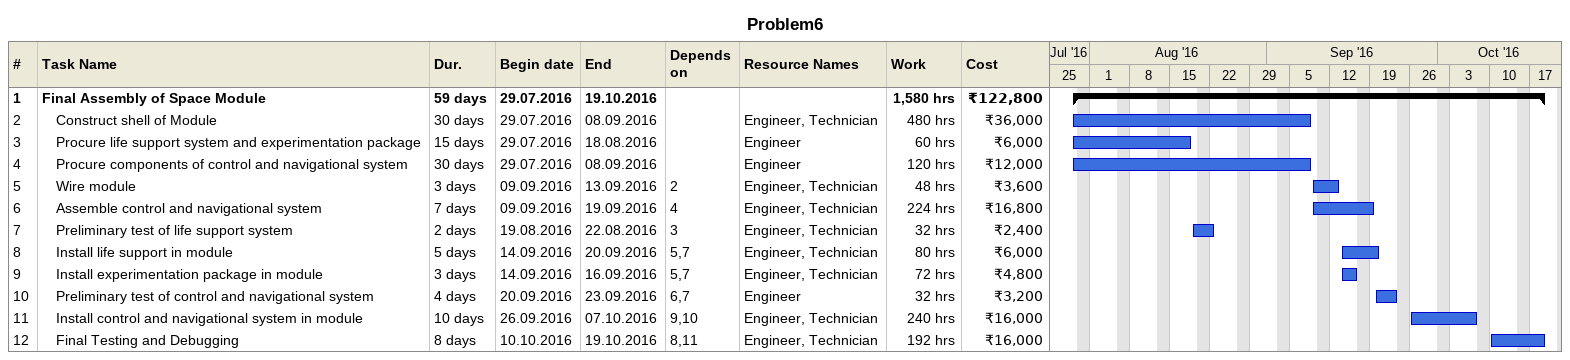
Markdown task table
Problem6

| ID | Level | Task | Duration | Start | Finish | Predecessors | Resources | Work (h) | Cost (₹) |
|---|---|---|---|---|---|---|---|---|---|
| 1 | 1 | **Final Assembly of Space Module** | 59d | 2016-07-29 | 2016-10-19 |  |  | 1580 | 122800 |
| 2 | 2 | Construct shell of Module | 30d | 2016-07-29 | 2016-09-08 |  | Engineer, Technician | 480 | 36000 |
| 3 | 2 | Procure life support system and experimentation package | 15d | 2016-07-29 | 2016-08-18 |  | Engineer | 60 | 6000 |
| 4 | 2 | Procure components of control and navigational system | 30d | 2016-07-29 | 2016-09-08 |  | Engineer | 120 | 12000 |
| 5 | 2 | Wire module | 3d | 2016-09-09 | 2016-09-13 | 2 | Engineer, Technician | 48 | 3600 |
| 6 | 2 | Assemble control and navigational system | 7d | 2016-09-09 | 2016-09-19 | 4 | Engineer, Technician | 224 | 16800 |
| 7 | 2 | Preliminary test of life support system | 2d | 2016-08-19 | 2016-08-22 | 3 | Engineer, Technician | 32 | 2400 |
| 8 | 2 | Install life support in module | 5d | 2016-09-14 | 2016-09-20 | 5, 7 | Engineer, Technician | 80 | 6000 |
| 9 | 2 | Install experimentation package in module | 3d | 2016-09-14 | 2016-09-16 | 5, 7 | Engineer, Technician | 72 | 4800 |
| 10 | 2 | Preliminary test of control and navigational system | 4d | 2016-09-20 | 2016-09-23 | 6, 7 | Engineer | 32 | 3200 |
| 11 | 2 | Install control and navigational system in module | 10d | 2016-09-26 | 2016-10-07 | 9, 10 | Engineer, Technician | 240 | 16000 |
| 12 | 2 | Final Testing and Debugging | 8d | 2016-10-10 | 2016-10-19 | 8, 11 | Engineer, Technician | 192 | 16000 |
